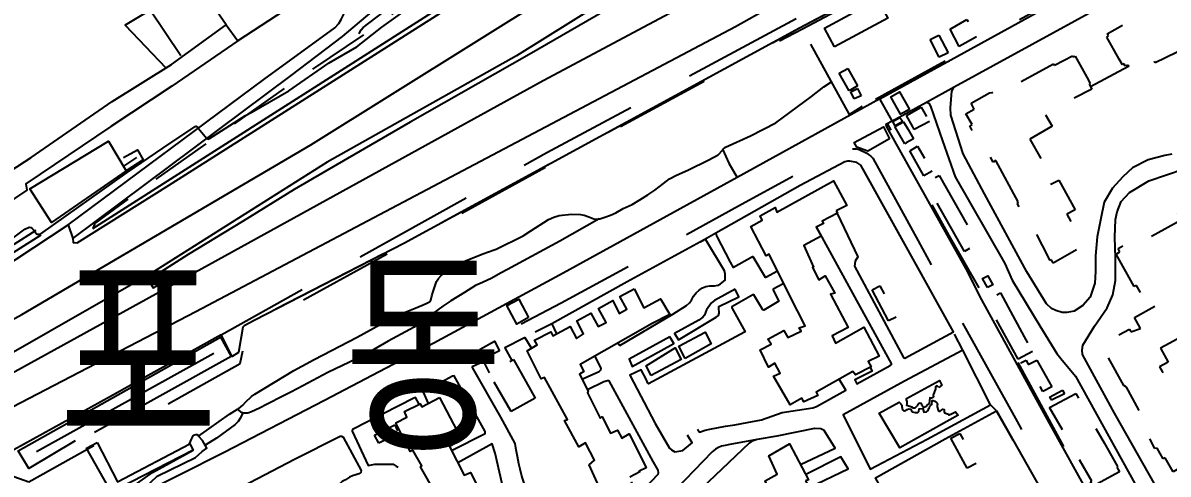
# Model space of a CAD drawing. Header units: millimetres. Extents: x 198785 to 203305, y 542885 to 545889.
# Drawn here: x 199340.5 to 199685, y 545273.2 to 545408.8 of the extents above; entities that cross this region are included whole.
import ezdxf

# ---------------------------------------------------------------- set-up
doc = ezdxf.new("R2010")
doc.units = ezdxf.units.MM
for name, pattern in [('FENCE_25K', [54.3, 28.7, -9.2, -16.4]), ('HIDDEN_BULD_25K', [28.8, 18.4, -10.4]), ('HIDDEN_EMBANKMENT_25K', [28.8, 18.4, -10.4]), ('HIDDEN_IN_25K', [56.5, 36.5, -20])]:
    doc.linetypes.add(name, pattern=pattern)
for name, color, linetype in [('A0013114', 253, 'Continuous'), ('A0013117', 253, 'Continuous'), ('A0013118', 253, 'Continuous'), ('A0023214', 253, 'Continuous'), ('A0033324', 253, 'Continuous'), ('A0043325', 253, 'Continuous'), ('A0063321', 253, 'Continuous'), ('B0014111', 253, 'Continuous'), ('B0014114', 253, 'Continuous'), ('B0014115', 253, 'Continuous'), ('B0014116', 253, 'Continuous'), ('B0014118', 253, 'Continuous'), ('B0024120', 253, 'Continuous'), ('C0076116', 253, 'Continuous'), ('C0076117', 253, 'Continuous'), ('E0022112', 253, 'Continuous'), ('F0017111', 253, 'Continuous'), ('F0037222', 253, 'Continuous'), ('F0037223', 253, 'Continuous'), ('F0047224', 253, 'Continuous'), ('H0049216', 253, 'Continuous')]:
    doc.layers.add(name, color=color, linetype=linetype)
doc.styles.add('NGSW', font='romans.shx', dxfattribs={"bigfont": 'ngsw.shx'})

msp = doc.modelspace()

# ---------------------------------------------------------------- linework, layer by layer
at = {"layer": 'A0013114'}
for points in [[(199296.84, 545310.3), (199354.16, 545348.07), (199355.54, 545343.93), (199355.63, 545342.75), (199356.85, 545342.63), (199384.32, 545359.9), (199568.29, 545476.61), (199642.91, 545523.95), (199642.41, 545524.64), (199624.61, 545520.55), (199642.2, 545532.09), (199660.8, 545543.12), (199681.3, 545554.65), (199708.62, 545569.79), (199723.42, 545578.14), (199739.97, 545586.67), (199756.72, 545595.59), (199802.06, 545623), (199832.42, 545640.85), (199857.18, 545655.29)], [(199228.4, 545243.69), (199497.03, 545391.47), (199652.9, 545474.61), (199654.25, 545476.03), (199652.65, 545478.48), (199649.13, 545477.79), (199571.19, 545446.16), (199549.91, 545435.8), (199530.81, 545425.02), (199488.98, 545398.88), (199432.02, 545366.91), (199378.67, 545333.28), (199318.68, 545299)]]:
    msp.add_lwpolyline(points, dxfattribs=at)
at = {"layer": 'A0013117'}
msp.add_lwpolyline([(199891.63, 545532.42), (199874.72, 545543.39), (199865.55, 545546.74), (199852.54, 545548.55), (199842.68, 545548.9), (199840.95, 545548.68), (199837.01, 545547.66), (199834.75, 545546.69), (199815.68, 545536.22), (199758.61, 545504.74), (199574.13, 545407.15), (199455.1, 545342.5), (199410.33, 545319.47), (199407.13, 545317.74), (199406.71, 545317.29), (199405.4, 545309.71), (199403.47, 545308.51), (199400.14, 545315.03), (199366.84, 545296.46), (199337.82, 545280.4)], dxfattribs=at)
at = {"layer": 'A0013118'}
for points in [[(199598.29, 545385.97), (199656.17, 545417.84), (199762.58, 545475.35), (199803.85, 545498.42), (199853.7, 545526.96), (199862.21, 545531.39), (199864.27, 545531.99), (199867.94, 545532.71), (199871.6, 545532.66), (199875.07, 545531.86), (199883.71, 545528.08), (199890.77, 545523.27)], [(199355.54, 545343.93), (199421.2, 545393), (199436.7, 545404.73), (199447.54, 545413.81), (199461.76, 545425.02), (199477.98, 545436.53), (199495.85, 545449.12), (199512.34, 545459.75), (199525.63, 545467.25), (199537.48, 545473.35), (199550.42, 545479.59), (199562.85, 545485.49), (199576.65, 545492.78), (199614.46, 545511.18), (199642.41, 545524.64)], [(199601.99, 545379.33), (199602.99, 545379.87), (199612.3, 545384.97), (199620.69, 545389.56), (199746.6, 545458.52), (199762.43, 545467.19), (199773.67, 545473.58), (199798.02, 545487.39), (199829.92, 545505.36), (199833.2, 545499.85), (199840.56, 545503.82), (199861.21, 545466.12), (199866.67, 545456.42), (199865.88, 545454), (199862.76, 545447.34), (199858.94, 545440.89), (199855.57, 545435.97)], [(199401.63, 545408.21), (199392.63, 545421.31), (199378.77, 545412.56)], [(199354.16, 545348.07), (199413.01, 545391.77), (199434.41, 545407.25), (199435.54, 545408.6), (199436.22, 545409.75), (199437.1, 545411.39), (199437.37, 545412.44), (199437.36, 545414.19), (199437, 545416.25), (199436.26, 545417.62), (199435.11, 545418.82), (199433.56, 545419.79), (199431.75, 545420.06), (199423.59, 545415.4), (199405.21, 545403.37)], [(199319.99, 545353.4), (199342.99, 545368.35), (199367.4, 545385.15), (199385.26, 545396.29), (199401.63, 545408.21), (199405.21, 545403.37), (199385.29, 545389.72), (199367, 545377.65), (199341.42, 545360.42), (199341.7, 545358.45), (199334.27, 545353.49)], [(199551.05, 545370.6), (199551.22, 545370.79), (199551.88, 545371.43), (199559.43, 545374.8), (199567.05, 545378.74), (199577.73, 545386.61), (199581.43, 545389.59), (199583.76, 545391.09)], [(199686.09, 545369.27), (199684.02, 545368.94), (199679.01, 545367.65), (199674.31, 545365.21), (199671.34, 545362.55), (199668.26, 545359.09), (199665.76, 545354.86), (199664.73, 545349.97), (199663.68, 545344.45), (199663.15, 545338.71), (199663.2, 545334.08), (199663.01, 545330.52), (199661.53, 545326.35), (199659.35, 545323.86), (199656.71, 545322.08), (199654.53, 545321.69), (199653.16, 545321.75), (199651.24, 545322.28), (199649.95, 545322.97), (199648.38, 545324.32), (199642.55, 545333.96), (199629.77, 545357.39), (199623.41, 545369.38), (199619.64, 545381.05), (199619.58, 545383.28), (199619.98, 545388.29), (199620.69, 545389.56)], [(199598.29, 545385.97), (199555.39, 545362.35)], [(199601.99, 545379.33), (199598.29, 545385.97)], [(199612.3, 545384.97), (199613.06, 545384.65), (199613.55, 545383.79), (199617.18, 545373.28), (199620.94, 545362.5), (199635.86, 545336.41), (199638.08, 545331.44), (199646.43, 545317.74), (199651.51, 545309.41), (199652.76, 545307.9), (199657.17, 545302.59), (199679.29, 545262.48), (199682.87, 545256.55), (199699.67, 545226.96)], [(199684.34, 545228.07), (199682.14, 545228.64), (199671.41, 545248.69), (199649.32, 545288.44), (199628.94, 545325.49), (199624.26, 545334.85), (199600.42, 545377.58), (199600.25, 545378.16), (199600.31, 545378.43), (199601.99, 545379.33)], [(199513.86, 545349.84), (199514.07, 545349.85), (199515.62, 545350.37), (199517.27, 545351.01), (199518.89, 545351.73), (199521.14, 545352.98), (199523.77, 545354.2), (199526.13, 545355.55), (199528.52, 545357.12), (199530.66, 545358.5), (199533.19, 545360.5), (199535.06, 545361.94), (199537.15, 545363.03), (199540.58, 545364.55), (199546.9, 545367.65), (199549.62, 545369.09), (199551.05, 545370.6)], [(199551.05, 545370.6), (199552.84, 545366.63), (199555.39, 545362.35)], [(199585.47, 545351.53), (199591.68, 545338.44), (199590.84, 545337.2), (199590.69, 545335.65), (199605.4, 545308.18), (199605.8, 545308.05), (199620.43, 545315.9), (199608.29, 545337.76), (199592.56, 545366.04), (199591.39, 545366.84), (199589.25, 545367.26), (199588.58, 545367.19), (199587.77, 545366.99), (199574.38, 545359.88), (199548.92, 545345.57), (199549.12, 545344.79), (199553.27, 545336.82), (199554.15, 545335.26), (199554.32, 545335.31), (199560.04, 545338.6), (199560.11, 545338.59), (199563.78, 545332.34), (199563.98, 545332.33), (199567.49, 545334.21)], [(199555.39, 545362.35), (199503.04, 545333.53), (199464.13, 545312.55), (199431.24, 545295.24), (199401.07, 545279.64), (199374.03, 545266.04), (199380.95, 545272.53), (199392.43, 545278.16), (199394.5, 545279.92), (199395.89, 545280.94), (199395.36, 545281.85)], [(199689.94, 545253.67), (199681.21, 545269.69), (199668.84, 545291.48), (199659.21, 545309.09), (199659.15, 545310.43), (199659.36, 545311.95), (199662.84, 545317.65), (199666.63, 545323.09), (199668.33, 545327.05), (199669.2, 545331.39), (199669.14, 545338.16), (199669.03, 545344.34), (199669.22, 545349.68), (199669.66, 545352.03), (199670.86, 545355.08), (199673.36, 545357.83), (199679.17, 545361.29), (199689.87, 545364.88)], [(199405.13, 545292.63), (199405.53, 545292.88), (199406.72, 545293.84), (199407.54, 545294.76), (199409.32, 545296.44), (199410.35, 545297.16), (199422.07, 545304.32), (199428.19, 545307.62), (199441.04, 545314.32), (199450.02, 545319.19), (199451.74, 545320.16), (199454.49, 545321.42), (199458.52, 545323.05), (199460.98, 545324.08), (199462, 545324.56), (199462.87, 545324.94), (199463.25, 545325.48), (199463.58, 545326.76), (199463.8, 545327.69), (199464.92, 545331.03), (199465.51, 545331.95), (199466.39, 545332.87), (199468.79, 545334.61), (199470.94, 545335.89), (199473.7, 545337.24), (199478.92, 545339.37), (199482.26, 545340.58), (199482.9, 545340.76), (199491.04, 545344.79), (199493.28, 545346.24), (199498.63, 545349.65), (199500.23, 545350.42), (199501.81, 545350.92), (199505.53, 545351.3), (199508.25, 545351.15), (199509.32, 545350.97), (199510.75, 545350.47), (199512.23, 545349.9), (199513.12, 545349.78), (199513.86, 545349.84)], [(199513.86, 545349.84), (199502.06, 545343.16), (199486.33, 545334.61), (199484.17, 545333.5), (199481.62, 545332.07), (199478.78, 545330.79), (199476.7, 545329.8), (199473.38, 545327.78), (199469.26, 545325.25), (199466.84, 545323.61), (199458.25, 545317.34), (199450.44, 545313.06), (199442.97, 545308.79), (199432.29, 545303.67), (199426.25, 545300.48), (199423.28, 545298.86), (199420.94, 545297.65), (199418.74, 545296.62), (199414, 545294.19), (199411.67, 545292.97), (199409.29, 545291.9), (199408.23, 545291.48), (199407.19, 545291.42), (199406.68, 545291.54)], [(199595.36, 545305.21), (199595.96, 545304.07), (199590.82, 545301.52), (199591.34, 545300.3), (199601.38, 545305.83), (199601.82, 545306.13), (199601.78, 545306.36), (199592.48, 545323.29), (199579.27, 545347.47)], [(199519.53, 545312.58), (199519.77, 545312.16), (199519.95, 545311.89), (199520.13, 545311.78), (199536.04, 545321.26), (199540.17, 545323.81), (199541.06, 545324.61), (199541.66, 545325.45), (199542.29, 545326.6), (199543.04, 545327.66), (199543.92, 545328.47), (199544.99, 545329.11), (199545.97, 545329.58), (199547.18, 545329.75), (199548.59, 545329.74), (199549.64, 545329.94), (199550.4, 545330.31), (199551.76, 545331.47), (199551.8, 545332.33), (199551.8, 545333.3), (199551.58, 545334.23), (199545.93, 545343.61), (199545.47, 545343.58), (199522.29, 545330.92), (199499.63, 545318.29), (199501.06, 545315.32)], [(199569.39, 545330.41), (199566.26, 545328.72), (199566.24, 545328.39), (199567.92, 545325.1), (199563.39, 545322.47), (199563.15, 545322.48), (199560.35, 545326.99), (199560.09, 545327.01), (199553.78, 545323.39), (199553.81, 545323.11), (199557.78, 545315.94), (199557.63, 545315.77), (199528.74, 545300.24), (199528.51, 545300.44), (199527.98, 545301.73), (199526.48, 545304.48), (199523.14, 545302.89), (199530.69, 545288.35), (199535.02, 545280.95), (199535.61, 545280.47), (199536.64, 545279.82), (199539.07, 545280.28), (199539.68, 545280.7), (199541.8, 545282.54), (199540.45, 545284.84)], [(199554.77, 545328.75), (199548.52, 545325.3), (199547.67, 545324.61), (199546.12, 545322.53), (199545.87, 545321.73), (199545.53, 545320.97), (199545.03, 545320.31), (199543.87, 545319.42), (199536.52, 545315.38), (199537.76, 545313.49), (199549.09, 545320.31), (199549.72, 545320.84), (199549.96, 545321.51), (199549.82, 545323.14), (199549.9, 545323.56), (199555.86, 545326.46), (199554.77, 545328.75)], [(199493.51, 545311.02), (199491.62, 545314.13), (199491.37, 545314.12), (199485.53, 545311.06), (199487.64, 545307.32)], [(199535.1, 545314.44), (199522.85, 545307.7), (199523.78, 545305.47), (199536.31, 545312.39), (199535.1, 545314.44)], [(199539.77, 545307.91), (199537.82, 545311.58), (199545.76, 545315.78), (199547.52, 545312.35), (199539.77, 545307.91)], [(199529.56, 545302.77), (199527.97, 545305.73), (199536.73, 545311.08), (199538.55, 545307.6), (199529.56, 545302.77)], [(199508.7, 545301.66), (199513.88, 545303.98), (199514.4, 545304.45), (199514.44, 545304.9), (199512.64, 545308.65)], [(199623.26, 545310.42), (199605.68, 545301.07), (199587.23, 545290.94), (199595.25, 545274.79), (199595.37, 545274.64), (199612.53, 545283.61), (199631.62, 545294.01), (199623.26, 545310.42)], [(199480.9, 545303.62), (199479.17, 545307), (199475.71, 545305.44), (199475.72, 545305.23), (199484.24, 545290.28), (199488.47, 545282.31), (199488.7, 545281.05), (199489.21, 545278.58), (199489.65, 545276.29), (199489.98, 545274.77), (199490.63, 545272.28), (199491.18, 545270.44), (199491.74, 545269), (199492.42, 545267.55), (199498.68, 545255.51), (199499.37, 545253.85), (199499.76, 545253.17), (199500.01, 545252.98), (199503.72, 545254.78), (199506.9, 545248.61), (199507.22, 545249.05), (199518.39, 545259.62), (199523.01, 545264.39), (199520.54, 545269.21)], [(199469.44, 545280.2), (199479.54, 545285.37), (199479.56, 545285.98), (199470.27, 545302.68), (199469.76, 545302.63), (199460.89, 545297.77), (199462.44, 545294.35)], [(199523.54, 545270.81), (199525.25, 545266.78), (199525.7, 545266.92), (199531.63, 545273.1), (199531.68, 545273.52), (199531.66, 545274.36), (199530.11, 545276.94), (199516.87, 545301.15), (199516.42, 545301.23), (199515.24, 545300.93), (199510.32, 545298.52)], [(199543.46, 545286.66), (199544.01, 545285.77), (199545.75, 545286.34), (199547.12, 545286.65), (199551.84, 545287.54), (199554.7, 545287.97), (199558.42, 545288.69), (199562.75, 545289.5), (199568.96, 545291.7), (199578.17, 545293.09), (199579.25, 545293.47), (199588.05, 545298.4), (199586.03, 545301.66)], [(199459.7, 545294.13), (199458.61, 545296.17), (199458.11, 545296), (199439.71, 545286.57), (199439.61, 545286.08), (199444.43, 545275.71), (199446.4, 545276.16), (199451.89, 545276.11), (199452.85, 545275.54), (199453.46, 545275.22)], [(199393.4, 545284.57), (199402.69, 545291.13), (199405.13, 545292.63)], [(199406.68, 545291.54), (199405.98, 545290.03), (199405.26, 545288.98), (199404.37, 545288.05), (199398.79, 545283.93), (199395.36, 545281.85)], [(199406.68, 545291.54), (199406.46, 545291.59), (199405.13, 545292.63)], [(199619.07, 545251.79), (199610.71, 545247.33), (199597.03, 545272.06), (199617.97, 545283.76), (199633.39, 545292.13)], [(199633.39, 545292.16), (199646.39, 545269.11), (199661.53, 545241.56), (199653.67, 545237.96), (199644.25, 545257.11), (199631.2, 545250.11)], [(199574.41, 545276.02), (199584.89, 545280.95), (199581.57, 545286.25), (199580.58, 545286.76), (199578.75, 545286.87), (199578.66, 545286.86), (199567.3, 545284.56), (199561.43, 545283.53)], [(199393.4, 545284.57), (199393.07, 545284.94), (199392.52, 545284.93), (199391.9, 545284.71), (199391.41, 545284.28), (199391.15, 545283.63), (199390.57, 545282.28)], [(199393.46, 545256.17), (199390.91, 545261.03), (199390.92, 545261.36), (199422.23, 545277.65), (199436.01, 545284.55), (199436.35, 545284.56), (199436.85, 545284.28), (199442.24, 545274.24), (199442.16, 545273.64), (199441.59, 545273.24), (199440.69, 545272.93), (199439.63, 545272.64), (199438.76, 545272.26), (199437.57, 545271.48), (199436.56, 545270.88), (199435.45, 545269.88), (199433.75, 545268), (199430.83, 545264.45), (199429.56, 545263.29), (199426.74, 545261.58)], [(199395.36, 545281.85), (199394.54, 545283.28), (199393.4, 545284.57)], [(199561.43, 545283.53), (199553.21, 545282.08), (199551.77, 545281.79), (199550.64, 545281.51), (199549.78, 545281.17), (199548.91, 545280.6), (199547.91, 545279.86), (199537.04, 545268.59), (199533.23, 545265.69), (199519.37, 545251.54), (199518.65, 545250.29), (199518.52, 545249.61), (199518.87, 545248.06), (199520.57, 545244.91)], [(199561.43, 545283.53), (199560.18, 545283.19), (199559.71, 545282.99), (199558.96, 545282.46), (199540.53, 545264.9), (199539.47, 545263.82), (199539.48, 545263.62), (199552.61, 545240.01), (199550.77, 545238.88), (199550.8, 545238.8), (199554.03, 545233.25), (199554.17, 545233.36), (199558.36, 545235.75), (199559.89, 545232.94), (199599.27, 545254.58), (199591.52, 545269.03), (199580.41, 545263.15)], [(199366.6, 545265.4), (199373.63, 545269.42), (199379.57, 545273.64), (199391.78, 545280.39)], [(199478.96, 545263.3), (199485.49, 545266.76), (199483.88, 545273.73), (199482.6, 545279.44), (199481.64, 545282.25), (199471.35, 545276.52)], [(199577.06, 545269.11), (199588.8, 545274.71), (199586.54, 545278.32), (199576, 545273.02)]]:
    msp.add_lwpolyline(points, dxfattribs=at)
at = {"layer": 'A0023214'}
for points in [[(199721.31, 545500.97), (199707.73, 545493.41), (199686.77, 545481.74), (199660.62, 545467.04), (199554.84, 545407.55), (199392.56, 545321.89), (199277.39, 545262.14), (199214.62, 545225.27), (199206.99, 545220.79)], [(199143.11, 545227.09), (199178.56, 545241.41), (199238.65, 545265.69), (199340.2, 545321.17), (199427.19, 545372.09), (199524.64, 545432.99), (199546.98, 545446.96)]]:
    msp.add_lwpolyline(points, dxfattribs=at)
at = {"layer": 'A0033324', "linetype": 'HIDDEN_IN_25K', "flags": 128}
for points in [[(200000, 545261.94), (199999.34, 545263.85), (199980.06, 545314.8), (199963.58, 545358.89), (199953.99, 545384.82), (199938.43, 545423.57), (199918.71, 545473.95), (199908.3, 545501.92), (199905.7, 545508.04), (199899.13, 545522.63), (199891.63, 545532.42), (199874.72, 545543.39), (199865.55, 545546.74), (199852.54, 545548.55), (199842.68, 545548.9), (199840.95, 545548.68), (199837.01, 545547.66), (199834.75, 545546.69), (199815.68, 545536.22), (199758.61, 545504.74), (199574.13, 545407.15), (199455.1, 545342.5), (199410.33, 545319.47), (199407.13, 545317.74), (199406.71, 545317.29), (199405.4, 545309.71), (199403.47, 545308.51), (199400.14, 545315.03), (199498.13, 545369.78), (199583.62, 545415.7), (199675.74, 545464.76), (199767.75, 545513.62), (199838.54, 545551.7), (199844.23, 545553.35), (199850.24, 545554.11), (199856.35, 545553.96), (199862.46, 545553.08), (199868.29, 545551.88), (199874.45, 545549.77), (199879.77, 545547.29), (199886.38, 545543.51), (199890.93, 545540.18), (199894.96, 545535.94), (199899.05, 545530.68), (199902.73, 545522.87), (199935.64, 545438.3), (199956.69, 545386.01), (199987.39, 545303.63), (200000, 545268.46)], [(199596.16, 545368.09), (199609.86, 545343.24), (199624.08, 545316.87), (199639.61, 545288.92), (199656.8, 545258.58), (199670.04, 545233.96), (199670.14, 545233), (199670.13, 545232.04), (199670.09, 545231.02), (199669.98, 545230.25), (199669.72, 545229.21), (199668.93, 545227.88), (199667.76, 545226.14), (199661.53, 545241.56), (199646.39, 545269.11), (199633.39, 545292.16), (199631.62, 545294.01), (199623.26, 545310.42), (199620.43, 545315.9), (199608.29, 545337.76), (199592.56, 545366.04), (199591.39, 545366.84), (199589.25, 545367.26), (199588.58, 545367.19), (199587.77, 545366.99), (199574.38, 545359.88), (199548.92, 545345.57), (199545.47, 545343.58), (199522.29, 545330.92), (199499.63, 545318.29), (199491.37, 545314.12), (199485.53, 545311.06), (199485.49, 545312.66), (199485.62, 545313.71), (199486.05, 545314.99), (199486.32, 545315.73), (199486.72, 545316.31), (199502.45, 545324.67), (199527.27, 545338.11), (199555.83, 545353.74), (199585.97, 545370.32), (199587.21, 545370.8), (199588.14, 545371.01), (199591.13, 545370.9), (199592.08, 545370.69), (199594.39, 545369.64), (199595.03, 545369.12), (199595.58, 545368.71), (199596.16, 545368.09)]]:
    msp.add_lwpolyline(points, dxfattribs=at)
at = {"layer": 'A0043325'}
for points in [[(199607.21, 545382.74), (199604.53, 545381.37), (199601.58, 545386.57), (199604.24, 545388.05), (199607.21, 545382.74)], [(199601.17, 545373.95), (199594.67, 545370.17), (199591.42, 545371.42), (199590.6, 545372.81), (199599.37, 545377.58), (199601.17, 545373.95)], [(199492.66, 545320.27), (199489.11, 545318.2), (199486.13, 545323.83), (199489.71, 545325.76), (199492.66, 545320.27)], [(199483.9, 545310.21), (199479.63, 545308.01), (199478.06, 545310.68), (199482.4, 545313.1), (199483.9, 545310.21)]]:
    msp.add_lwpolyline(points, dxfattribs=at)
at = {"layer": 'A0063321'}
msp.add_lwpolyline([(199362.84, 545282.7), (199369.02, 545270.8), (199390.76, 545282.21), (199391.78, 545280.39), (199369.54, 545268.9), (199364.36, 545265.87), (199363.44, 545267.72), (199366.15, 545269.44), (199359.65, 545280.99), (199362.84, 545282.7)], dxfattribs=at)
at = {"layer": 'B0014111'}
msp.add_lwpolyline([(199371.59, 545364.35), (199349.19, 545348.79), (199342.67, 545358.92), (199366.33, 545373.21), (199371.59, 545364.35)], dxfattribs=at)
at = {"layer": 'B0014114', "linetype": 'HIDDEN_BULD_25K', "flags": 128}
for points in [[(199692.13, 545419.71), (199694.65, 545415.6), (199695.48, 545416.01), (199697.57, 545412.38), (199698.35, 545411.02), (199696.61, 545409.96), (199697.34, 545408.16), (199699.32, 545408.98), (199702.58, 545403.68), (199705.61, 545405.28), (199710.64, 545396.26), (199711.27, 545396.63), (199711.54, 545396.33), (199712.15, 545396.98), (199707.29, 545405.99), (199709.75, 545407.35), (199709.34, 545408.04), (199712.58, 545409.89), (199713.01, 545409.34), (199720.23, 545413.27), (199724.88, 545405.12), (199725.42, 545405.47), (199728.89, 545399), (199728.28, 545398.61), (199728.74, 545397.66), (199721.42, 545393.55), (199722.04, 545392.54), (199729.48, 545396.9), (199730.02, 545395.99), (199730.42, 545396.23), (199732.91, 545391.75), (199732.35, 545391.42), (199733.52, 545389.31), (199736.52, 545383.91), (199732.41, 545381.53), (199732.8, 545380.91), (199723.46, 545375.76), (199713.38, 545370.2), (199713.05, 545370.66), (199708.89, 545368.69), (199704.72, 545376.03), (199704.31, 545375.75), (199701.71, 545380.26), (199702.19, 545380.63), (199701.82, 545381.41), (199709.24, 545385.48), (199708.74, 545386.45), (199701.23, 545382.47), (199700.75, 545383.34), (199700.22, 545383.02), (199696.42, 545389.8), (199696.87, 545390.02), (199690.85, 545401.47), (199681.15, 545396.81), (199679.34, 545399.78), (199672.18, 545395.77), (199671.82, 545396.44), (199671.29, 545396.12), (199670.33, 545397.83), (199666.58, 545404.5), (199667.08, 545404.85), (199666.65, 545405.52), (199682.68, 545414.36), (199685.85, 545416.1), (199685.49, 545416.77), (199688.63, 545418.49), (199688.76, 545418.57), (199689.16, 545417.96), (199692.13, 545419.71)], [(199656.26, 545398.92), (199656.49, 545398.54), (199657.07, 545398.79), (199660.52, 545392.43), (199661.52, 545390.57), (199661.25, 545390.31), (199662.05, 545388.87), (199647.91, 545381.45), (199650.14, 545377.78), (199643.41, 545373.81), (199648.07, 545365.61), (199646.46, 545364.79), (199646.71, 545364.27), (199647.28, 545364.46), (199649.76, 545360.28), (199652.14, 545361.49), (199657.09, 545352.62), (199654.55, 545351.26), (199656.85, 545347.18), (199658.56, 545344.17), (199658.45, 545342.84), (199659.1, 545341.53), (199650.44, 545336.52), (199649.92, 545337.51), (199649.58, 545337.34), (199647.21, 545341.87), (199645.49, 545345.16), (199644.96, 545344.86), (199639.7, 545354.37), (199639.93, 545354.96), (199633.19, 545367.37), (199632.39, 545366.92), (199627.99, 545374.48), (199627.74, 545374.91), (199627.14, 545374.57), (199625.35, 545377.81), (199626.02, 545378.2), (199624.19, 545381.41), (199626.7, 545382.8), (199625.75, 545384.62), (199631.3, 545387.76), (199632.07, 545387.81), (199636.95, 545390.57), (199637.57, 545389.35), (199650.53, 545396.47), (199650.87, 545396.11), (199656.26, 545398.92)], [(199697.2, 545355.53), (199697.54, 545354.93), (199698.22, 545355.27), (199698.97, 545355.03), (199699.76, 545353.13), (199700.54, 545353.51), (199702.21, 545350.27), (199701.58, 545349.9), (199702.4, 545348.28), (199698.88, 545346.4), (199702.54, 545340.03), (199693.27, 545334.8), (199693.85, 545333.73), (199701.99, 545337.9), (199704.83, 545332.88), (199706.22, 545333.7), (199709.6, 545327.72), (199709.36, 545326.67), (199710.15, 545325.34), (199709.16, 545324.81), (199709.85, 545323.46), (199703.56, 545319.94), (199702.54, 545321.77), (199682.71, 545311.04), (199685, 545306.82), (199682.46, 545305.41), (199683.26, 545303.99), (199687.54, 545296.46), (199689.96, 545297.67), (199690.77, 545296.2), (199694.71, 545289.05), (199692.33, 545287.63), (199696.67, 545279.5), (199686.54, 545273.88), (199684.14, 545278.09), (199683.51, 545277.72), (199681.7, 545280.99), (199681.05, 545280.87), (199677.27, 545287.73), (199678.45, 545288.41), (199678.01, 545289.22), (199673.03, 545298.35), (199672.51, 545299.31), (199671.71, 545299.79), (199666.27, 545309.4), (199666.04, 545310.45), (199667.19, 545311.17), (199666.25, 545312.85), (199673.36, 545316.71), (199673.8, 545315.94), (199676.72, 545316.88), (199674.86, 545320.25), (199682.3, 545324.33), (199682.05, 545324.79), (199679.18, 545323.26), (199675.48, 545329.84), (199674.77, 545329.57), (199669.36, 545339.3), (199670.53, 545339.96), (199669.96, 545341), (199678.5, 545345.59), (199679.45, 545344.3), (199688.89, 545349.55), (199687.98, 545351.49), (199693.66, 545354.61), (199694.83, 545354.37), (199697.2, 545355.53)]]:
    msp.add_lwpolyline(points, dxfattribs=at)
at = {"layer": 'B0014115'}
for points in [[(199585.14, 545352.3), (199585.61, 545351.6), (199580.99, 545349.2), (199581.35, 545348.44), (199579.12, 545347.4), (199580.69, 545344.65), (199575.39, 545341.86), (199578.31, 545335.4), (199578.04, 545335.28), (199579.93, 545331.53), (199581.82, 545332.72), (199584.75, 545327.56), (199583.46, 545327.24), (199588.77, 545317.24), (199584, 545314.75), (199584.98, 545312.55), (199593.48, 545317.32), (199598.11, 545308.64), (199594.78, 545307.01), (199595.7, 545305.39), (199590.93, 545302.95), (199590.22, 545304.01), (199579.19, 545297.82), (199579.61, 545296.82), (199575.43, 545294.84), (199574.87, 545296), (199571.3, 545293.96), (199566.33, 545302.61), (199568.35, 545303.45), (199566.76, 545306.52), (199564.79, 545305.28), (199562.26, 545310.48), (199565.61, 545312.2), (199564.64, 545313.71), (199569.46, 545316.34), (199570.6, 545314.22), (199574.67, 545316.15), (199573.99, 545317.12), (199575.85, 545317.76), (199571.25, 545326.69), (199564.98, 545339.24), (199564.14, 545338.72), (199559.52, 545347.53), (199562.95, 545349.47), (199562.32, 545350.78), (199566.85, 545353.27), (199567.29, 545351.85), (199584.32, 545361.31), (199588.36, 545353.88), (199585.14, 545352.3)], [(199514.35, 545268.18), (199510.84, 545275.98), (199512.49, 545277.37), (199509.76, 545282.56), (199507.72, 545281.36), (199503.46, 545289.26), (199504.3, 545289.56), (199497.48, 545302.18), (199496.46, 545301.76), (199492.17, 545310.22), (199495.18, 545312.02), (199494.4, 545313.42), (199499.36, 545315.95), (199499.9, 545314.7), (199505.19, 545317.55), (199507.02, 545313.89), (199509.19, 545315.28), (199507.2, 545319.19), (199511.41, 545321.48), (199513.53, 545317.48), (199515.95, 545318.72), (199513.71, 545322.94), (199517.94, 545325.3), (199519.88, 545321.39), (199522.22, 545322.68), (199520.07, 545326.56), (199524.43, 545328.84)], [(199524.43, 545328.84), (199527.35, 545323.13), (199532.37, 545325.84), (199535.15, 545321.16), (199529.78, 545318.44), (199508.17, 545306.1), (199509.24, 545304), (199507.93, 545303.16), (199510.56, 545298.04), (199510.38, 545297.58), (199514.14, 545290), (199514.81, 545290.41), (199517.29, 545285.43), (199519.42, 545286.39), (199520.73, 545283.95), (199522.88, 545285.23), (199525.08, 545280.97), (199528, 545275), (199525.91, 545274.06), (199526.08, 545273.83), (199523.08, 545272.28)], [(199469.13, 545259.46), (199460.15, 545275.32), (199460.5, 545275.68), (199457.84, 545280.38), (199457.07, 545279.97), (199452.69, 545288.57), (199456, 545290.28), (199455.34, 545291.99), (199460.03, 545294.3), (199460.54, 545293.35), (199465.86, 545296.14)], [(199465.86, 545296.14), (199471.2, 545286.06), (199469.51, 545285.12), (199470.66, 545282.54), (199468.82, 545281.42), (199473.27, 545272.82), (199475.16, 545273.65), (199477.55, 545268.89)], [(199575.91, 545271.16), (199583.14, 545258.28), (199586.83, 545260.32), (199589.3, 545255.76), (199586.21, 545254.27), (199587.15, 545252.65), (199577.35, 545247.5), (199574.03, 545253.61), (199569.7, 545251.21), (199573.18, 545244.47), (199562.43, 545238.75), (199561.79, 545240.13), (199556.57, 545237.55), (199553.72, 545242.95), (199559.59, 545245.75), (199550.08, 545262.63), (199564.11, 545270.4), (199563.85, 545271.18), (199567.45, 545273.14), (199564.94, 545278.69), (199571.12, 545282.21), (199576.85, 545271.42), (199575.91, 545271.16)]]:
    msp.add_lwpolyline(points, dxfattribs=at)
at = {"layer": 'B0014116', "linetype": 'HIDDEN_BULD_25K', "flags": 128}
for points in [[(199605.23, 545379.1), (199602.94, 545377.81), (199602.2, 545379.1), (199604.36, 545380.35), (199605.23, 545379.1)], [(199606.22, 545372.69), (199605.77, 545372.44), (199602.76, 545377.59), (199605.42, 545379.06), (199606.77, 545376.76), (199608.42, 545373.94), (199606.22, 545372.69)], [(199603.2, 545320.28), (199600.95, 545319.21), (199596, 545328.49), (199598.29, 545329.76), (199603.2, 545320.28)], [(199494.65, 545296.01), (199487.44, 545292), (199480.68, 545303.5), (199488.14, 545307.59), (199494.65, 545296.01)], [(199453.59, 545285.38), (199447.6, 545282.42), (199446.29, 545284.9), (199452.42, 545288), (199453.59, 545285.38)], [(199627.23, 545276.3), (199624.52, 545274.96), (199619.64, 545283.94), (199622.35, 545285.36), (199627.23, 545276.3)]]:
    msp.add_lwpolyline(points, dxfattribs=at)
at = {"layer": 'B0014118', "linetype": 'HIDDEN_BULD_25K', "flags": 128}
for points in [[(199627.35, 545404.62), (199622.15, 545401.7), (199619.41, 545406.84), (199624.51, 545409.76), (199627.35, 545404.62)], [(199618.85, 545399.82), (199616.14, 545398.43), (199613.44, 545403.77), (199616.04, 545405.04), (199618.85, 545399.82)], [(199591.54, 545389.81), (199589.08, 545388.39), (199586.08, 545393.64), (199588.67, 545395.07), (199591.54, 545389.81)], [(199592.64, 545386.86), (199590.62, 545385.9), (199589.58, 545388.03), (199591.62, 545389.01), (199592.64, 545386.86)], [(199613.19, 545379.17), (199608.67, 545376.69), (199608.2, 545377.53), (199606.29, 545380.95), (199610.7, 545383.44), (199612.71, 545379.99), (199613.19, 545379.17)], [(199614.02, 545364.2), (199611.57, 545362.8), (199607.29, 545370.3), (199607.47, 545370.41), (199609.65, 545371.75), (199612.89, 545366.16), (199614.02, 545364.2)], [(199625.25, 545340.97), (199623.75, 545340.11), (199612.01, 545360.87), (199616.17, 545362.87), (199627.07, 545343.64), (199624.64, 545341.94), (199625.25, 545340.97)], [(199644.18, 545310.04), (199639.87, 545307.71), (199630.14, 545325.38), (199631.82, 545326.25), (199634.56, 545327.65), (199636.89, 545323.35), (199641.71, 545314.44), (199644.18, 545310.04)], [(199642.27, 545307.43), (199642.92, 545306.08), (199645.5, 545307.41), (199650.02, 545299.41), (199647.29, 545297.96), (199646.04, 545300.31), (199644.52, 545299.63), (199640.74, 545306.57), (199642.27, 545307.43)], [(199653.8, 545297.26), (199649.94, 545295.33), (199649.3, 545296.32), (199653.24, 545298.36), (199653.8, 545297.26)], [(199670.35, 545273.88), (199662.48, 545269.48), (199661.7, 545270.86), (199662.05, 545270.98), (199649.36, 545293.21), (199657.27, 545297.4), (199660.62, 545291.52), (199665.76, 545282.52), (199669.79, 545275.44), (199669.54, 545275.27), (199670.35, 545273.88)]]:
    msp.add_lwpolyline(points, dxfattribs=at)
at = {"layer": 'B0024120', "linetype": 'FENCE_25K', "flags": 128}
for points in [[(199289.61, 545249.42), (199290.77, 545251.65), (199332.04, 545274.5), (199342.31, 545270.82), (199405.88, 545306.41), (199407.95, 545316.26), (199515.99, 545375.37), (199546.29, 545391.73), (199574.99, 545407.03), (199611.92, 545426.7), (199674.55, 545459.9), (199739.42, 545494.01), (199801.12, 545527.93), (199836.38, 545547.18), (199842.03, 545548.52), (199848.47, 545548.44), (199856.93, 545547.77), (199866.08, 545546.1), (199870.37, 545544.56), (199873.9, 545543.3), (199884.55, 545536.8), (199891.1, 545532.19), (199898.71, 545522.61), (199907.44, 545503.06), (199926.45, 545452.41), (199954.83, 545381.33), (199979.36, 545315.33), (200000, 545260.91)], [(199712.97, 545449.89), (199681.9, 545432.74), (199675.64, 545429.31), (199615.78, 545396.07), (199597.02, 545385.77)], [(199593.03, 545383.68), (199589.16, 545381.27), (199574.99, 545407.03)], [(199849.78, 544980.83), (199830.16, 544973.04), (199826.94, 544973.69), (199797.12, 545028.08), (199746.51, 545119.65), (199746.15, 545121.87), (199718.42, 545172.13), (199694.39, 545215.96), (199688.11, 545228.53), (199682.51, 545229.15), (199658.17, 545273.14), (199636.86, 545312.36), (199629.14, 545325.57), (199629.05, 545327.73), (199619.12, 545344.84), (199600.56, 545378.57)]]:
    msp.add_lwpolyline(points, dxfattribs=at)
at = {"layer": 'C0076116'}
msp.add_lwpolyline([(199379.92, 545333.82), (199377.76, 545332.57), (199379.77, 545329.11), (199381.93, 545330.36)], dxfattribs=at)
at = {"layer": 'C0076117'}
for points in [[(199584.66, 545401.55), (199581.64, 545407.15), (199597.61, 545415.92), (199600.73, 545410.2), (199584.66, 545401.55)], [(199388.07, 545398.84), (199378.77, 545412.56), (199371.31, 545408.06), (199383.53, 545395.27)], [(199370.81, 545368.27), (199375.03, 545370.61), (199376.71, 545367.66), (199371.59, 545364.35)], [(199374.73, 545368.35), (199370.8, 545365.68)], [(199344.46, 545346.37), (199319.3, 545330.44), (199278.44, 545305.82)], [(199279.35, 545304.17), (199315.19, 545325.53), (199346.05, 545345.05)], [(199630.66, 545329.25), (199629.18, 545331.92), (199630.74, 545332.78), (199632.26, 545330.03), (199630.66, 545329.25)], [(199356.22, 545283.16), (199342.35, 545274.88), (199339.11, 545280.15), (199399.93, 545314.34), (199403.23, 545308.5), (199362.05, 545285.7)], [(199344.66, 545279.92), (199397.92, 545309.49)], [(199616.04, 545299.22), (199615.56, 545299.69), (199615.01, 545299.38), (199615, 545298.77), (199614.35, 545296.91), (199614.46, 545296.39), (199613.8, 545295.94), (199613.29, 545296.08), (199613.12, 545294.34), (199612.47, 545293.87), (199612.3, 545293.52), (199611.57, 545293.21), (199611.34, 545293.26), (199610.96, 545293.88), (199610.85, 545294.34), (199610.16, 545294.48), (199609.98, 545294.36), (199609.64, 545293.73), (199608.82, 545293), (199608.46, 545292.98), (199607.9, 545293.23), (199607.34, 545293.45), (199606.44, 545293.76), (199606.49, 545294.33), (199606.5, 545294.94), (199606.34, 545295.48), (199606.33, 545295.9), (199616.21, 545301.25), (199616.95, 545299.92), (199616.04, 545299.22)], [(199616.05, 545292.08), (199616.43, 545292.11), (199616.92, 545292.5), (199617.26, 545292.66), (199617.61, 545292.53), (199617.67, 545291.89), (199617.79, 545291.52), (199618.98, 545291.14), (199619.11, 545290.9), (199619.46, 545291.04), (199621.09, 545291.84), (199621.86, 545290.91), (199604.29, 545281.05), (199598.11, 545291.47), (199604.11, 545294.81), (199604.63, 545294.32), (199604.9, 545293.92), (199604.94, 545293.46), (199605.15, 545292.47), (199605.4, 545292.24), (199605.73, 545292.2), (199606.08, 545292.32), (199606.51, 545292.6), (199607, 545292.74), (199607.65, 545292.65), (199607.79, 545292.33), (199607.85, 545292.02), (199608.07, 545291.85), (199608.96, 545291.64), (199609.36, 545291.62), (199609.75, 545291.69), (199610.03, 545291.96), (199610.09, 545292.76), (199611.22, 545292.83), (199611.5, 545291.79), (199612.32, 545291.89), (199612.81, 545292.27), (199613.07, 545292.9), (199613.27, 545293.19), (199613.36, 545293.56), (199613.57, 545293.78), (199613.92, 545294.07), (199614, 545295.25), (199614.36, 545295.29), (199614.87, 545295.08), (199615.45, 545294.53), (199615.64, 545294.21), (199615.55, 545293.83), (199615.51, 545293.38), (199615.8, 545292.34), (199616.05, 545292.08)]]:
    msp.add_lwpolyline(points, dxfattribs=at)
at = {"layer": 'E0022112'}
msp.add_lwpolyline([(199623.41, 545465.27), (199599.34, 545455.62), (199585.91, 545450.86), (199573.43, 545445.25), (199549.3, 545431.79), (199527.96, 545419.58), (199492.78, 545399.27), (199457.06, 545378.98), (199435.08, 545366.22), (199422.13, 545358.74), (199406.57, 545349.04), (199390.29, 545339.18), (199378.35, 545331.55)], dxfattribs=at)
at = {"layer": 'F0017111', "elevation": 10}
msp.add_lwpolyline([(199330.53, 545338.84), (199341.07, 545346.81), (199342.4, 545347.33), (199342.93, 545347.23), (199343.28, 545346.95), (199343.69, 545346.53), (199344.64, 545345.41), (199344.95, 545345.27), (199345.41, 545345.24), (199345.89, 545345.38), (199371.87, 545363.85), (199382.63, 545371.11), (199392.36, 545377.64), (199392.62, 545377.78), (199392.82, 545377.68), (199395.83, 545374.01), (199396.13, 545373.85), (199396.66, 545373.98), (199407.47, 545380.96), (199409.39, 545381.98), (199420.51, 545388.4), (199432.68, 545396.8), (199441.01, 545401.56), (199448.54, 545407.45), (199462.89, 545417.89)], dxfattribs=at)
at = {"layer": 'F0037222'}
msp.add_lwpolyline([(199361.56, 545346.94), (199425.06, 545387.37), (199488.62, 545427.9), (199558.72, 545471.99), (199612.33, 545506.41), (199640.39, 545523.07)], dxfattribs=at)
at = {"layer": 'F0037223', "linetype": 'HIDDEN_EMBANKMENT_25K', "flags": 128}
msp.add_lwpolyline([(199640.39, 545523.07), (199604.96, 545505.61), (199572.47, 545487.96), (199533.42, 545466.07), (199502.2, 545447.4), (199475.09, 545429.04), (199445.07, 545406.55), (199423.54, 545392.15), (199374.32, 545357.41), (199362.38, 545348.64), (199362.11, 545348.31), (199361.56, 545346.94)], dxfattribs=at)
at = {"layer": 'F0047224'}
for points in [[(199441.68, 545405.48), (199441.92, 545405.98), (199442.27, 545406.65), (199442.86, 545407.38), (199474.99, 545431.91), (199507.2, 545453.36), (199522.16, 545462.72), (199532.45, 545468.12), (199557.15, 545480.69), (199566.9, 545485.82), (199576.25, 545491.34)], [(199672.88, 545396.16), (199673.07, 545395.68), (199661.67, 545389.56)]]:
    msp.add_lwpolyline(points, dxfattribs=at)

# ---------------------------------------------------------------- texts
at = {"layer": 'H0049216', "style": 'NGSW'}
msp.add_text('반 포 동', height=55, dxfattribs=at).set_placement((199265.44, 545280.23))

doc.saveas('drawing.dxf')
